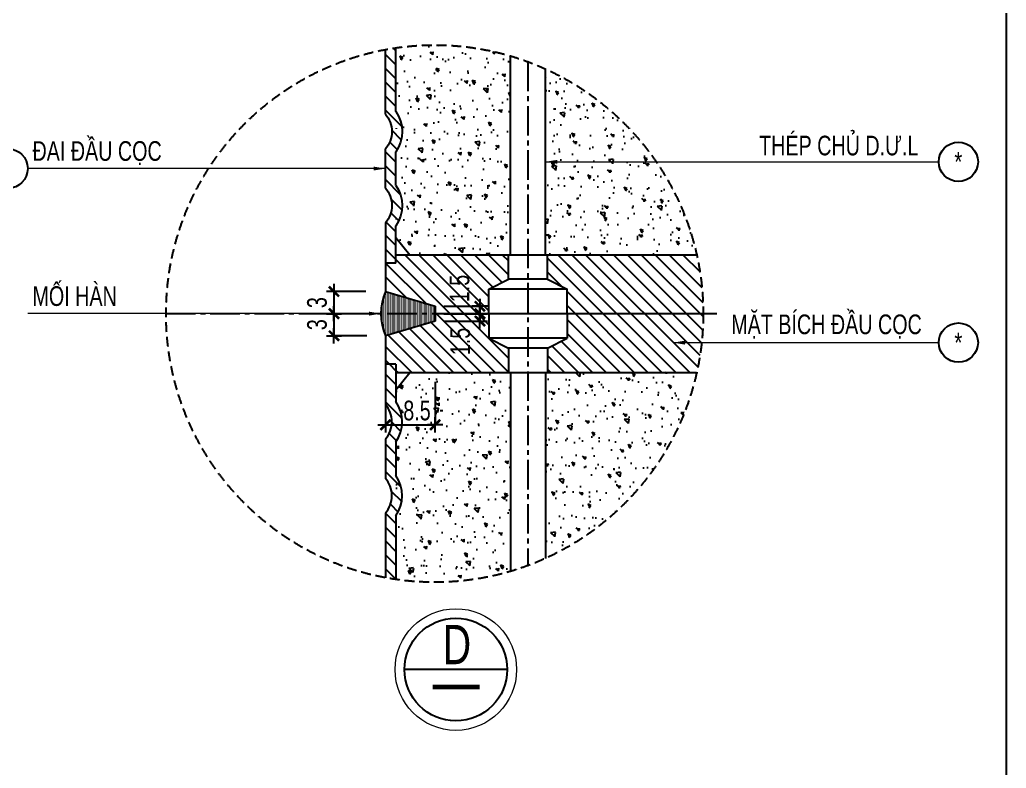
# Model space of a CAD drawing. Header units: millimetres. Extents: x -121190 to 167528, y -50070 to 22631.
# Drawn here: x 26006 to 38555, y -8702 to 817 of the extents above; entities that cross this region are included whole.
import ezdxf
from ezdxf.enums import TextEntityAlignment as Align

# ---------------------------------------------------------------- set-up
doc = ezdxf.new("R2010")
doc.units = ezdxf.units.MM
doc.header["$MEASUREMENT"] = 0
doc.linetypes.add('CENTER2', pattern=[1.125, 0.75, -0.125, 0.125, -0.125])
doc.linetypes.add('HIDDEN', pattern=[0.375, 0.25, -0.125])
doc.layers.get('DEFPOINTS').update_dxf_attribs({"color": 87})
for name, color, linetype in [('02.DIM', 8, 'Continuous'), ('03.BORDER', 3, 'Continuous'), ('04.HIDDEN', 8, 'HIDDEN'), ('06.TEXT', 2, 'Continuous'), ('10.HATCH', 9, 'Continuous'), ('14.STEELNUM', 254, 'Continuous'), ('CDC.01.AXIS', 160, 'CENTER2')]:
    doc.layers.add(name, color=color, linetype=linetype)
doc.layers.add('CDC_03.BORDER', color=3, linetype='Continuous', lineweight=25)
doc.layers.add('CDC_11.NOTE', color=8, linetype='Continuous', lineweight=18)
doc.styles.add('ARIAL', font='arial.ttf', dxfattribs={"width": 0.6})
doc.styles.add('SMTEXT', font='3t-unicode.shx', dxfattribs={"width": 0.75})
doc.styles.get("Standard").update_dxf_attribs({"font": 'txt_____.ttf'})
doc.dimstyles.new('DIM 1-100', dxfattribs={"dimscale": 100, "dimtxt": 4, "dimasz": 1.5, "dimexe": 1, "dimexo": 0, "dimgap": 1, "dimtad": 1, "dimdec": 0, "dimdsep": 46, "dimtxsty": 'Standard', "dimblk": 'ARCHTICK', "dimcen": 0, "dimdle": 1, "dimclrd": 256, "dimclre": 256, "dimclrt": 7, "dimazin": 2, "dimtp": 0.1, "dimtm": 0.1, "dimtfac": 0.71, "dimtdec": 0, "dimtofl": 0, "dimtmove": 2, "dimatfit": 3, "dimfxl": 1, "dimtolj": 1, "dimlwd": -1, "dimlwe": -1, "dimarcsym": 0})
doc.dimstyles.new('X10', dxfattribs={"dimtxt": 250, "dimasz": 0.8, "dimexe": 0, "dimexo": 0, "dimgap": 90, "dimtad": 1, "dimdec": 0, "dimlfac": 0.1, "dimzin": 13, "dimdsep": 46, "dimtxsty": 'SMTEXT', "dimblk1": 'CHEO', "dimblk2": 'CHEO', "dimsah": 1, "dimcen": 0, "dimclrd": 256, "dimclre": 256, "dimclrt": 2, "dimadec": 0, "dimazin": 0, "dimtfac": 1, "dimtdec": 0, "dimtix": 1, "dimtmove": 2, "dimatfit": 3, "dimldrblk": 'CHEO', "dimfxl": 1, "dimtolj": 1, "dimtzin": 13, "dimarcsym": 0})
pattern_1 = [(135, (76463.67, -406761.43), (-88.388348, -88.388348), [])]

# ---------------------------------------------------------------- blocks, each defined once
blk = doc.blocks.new('CHEO')
at = {"layer": '02.DIM'}
for points in [[(-121, 0), (121, 0)], [(0, 121), (0, -121)]]:
    blk.add_lwpolyline(points, dxfattribs=at)
at = {"layer": '02.DIM', "const_width": 40}
blk.add_lwpolyline([(80, 80), (-80, -81)], dxfattribs=at)
blk = doc.blocks.new('*D64')
at = {"layer": '02.DIM', "lineweight": -2, "transparency": 16777216}
for p, q in [((31402, -2827), (31859, -2827)), ((31859, -2826), (31859, -2825)), ((31859, -2921), (31859, -2827)), ((31402, -2921), (31859, -2921)), ((31859, -2921), (31859, -2922))]:
    blk.add_line(p, q, dxfattribs=at)
at = {"layer": 'DEFPOINTS', "color": 0, "transparency": 16777216}
for p in [(31402, -2827), (31859, -2827), (31402, -2921)]:
    blk.add_point(p, dxfattribs=at)
at = {"layer": '02.DIM', "lineweight": -2, "transparency": 16777216, "xscale": 0.8, "yscale": 0.8, "zscale": 0.8}
for p, rotation in [((31859, -2827), 270), ((31859, -2921), 90)]:
    blk.add_blockref('CHEO', p, dxfattribs=dict(at, rotation=rotation))
at = {"layer": '02.DIM', "color": 2, "transparency": 16777216, "insert": (31601, -2601), "char_height": 250, "attachment_point": 5, "rotation": 90, "style": 'SMTEXT'}
blk.add_mtext('\\A1;1.5', dxfattribs=at)
blk = doc.blocks.new('*D65')
at = {"layer": '02.DIM', "lineweight": -2, "transparency": 16777216}
for p, q in [((31402, -2921), (31859, -2921)), ((31859, -2920), (31859, -2919)), ((31859, -2921), (31859, -3014)), ((31402, -3014), (31859, -3014)), ((31859, -3015), (31859, -3016))]:
    blk.add_line(p, q, dxfattribs=at)
at = {"layer": 'DEFPOINTS', "color": 0, "transparency": 16777216}
for p in [(31402, -2921), (31402, -3014), (31859, -3014)]:
    blk.add_point(p, dxfattribs=at)
at = {"layer": '02.DIM', "lineweight": -2, "transparency": 16777216, "xscale": 0.8, "yscale": 0.8, "zscale": 0.8}
for p, rotation in [((31859, -2921), 270), ((31859, -3014), 90)]:
    blk.add_blockref('CHEO', p, dxfattribs=dict(at, rotation=rotation))
at = {"layer": '02.DIM', "color": 2, "transparency": 16777216, "insert": (31610, -3274), "char_height": 250, "attachment_point": 5, "rotation": 90, "style": 'SMTEXT'}
blk.add_mtext('\\A1;1.5', dxfattribs=at)
blk = doc.blocks.new('*D66')
at = {"layer": '02.DIM', "lineweight": -2, "transparency": 16777216}
for p, q in [((30658, -3788), (30658, -4334)), ((31290, -3788), (31290, -4334)), ((30658, -4334), (30657, -4334)), ((30658, -4334), (31290, -4334)), ((31291, -4334), (31291, -4334))]:
    blk.add_line(p, q, dxfattribs=at)
at = {"layer": 'DEFPOINTS', "color": 0, "transparency": 16777216}
for p in [(30658, -3788), (31290, -3788), (31290, -4334)]:
    blk.add_point(p, dxfattribs=at)
at = {"layer": '02.DIM', "lineweight": -2, "transparency": 16777216, "xscale": 0.8, "yscale": 0.8, "zscale": 0.8}
blk.add_blockref('CHEO', (30658, -4334), dxfattribs=at)
at = {"layer": '02.DIM', "lineweight": -2, "transparency": 16777216, "xscale": 0.8, "yscale": 0.8, "zscale": 0.8, "rotation": 180}
blk.add_blockref('CHEO', (31290, -4334), dxfattribs=at)
at = {"layer": '02.DIM', "color": 2, "transparency": 16777216, "insert": (31059, -4154), "char_height": 250, "attachment_point": 5, "style": 'SMTEXT'}
blk.add_mtext('\\A1;8.5', dxfattribs=at)
blk = doc.blocks.new('*D67')
at = {"layer": '02.DIM', "lineweight": -2, "transparency": 16777216}
for p, q in [((30003, -2639), (30003, -2638)), ((30408, -2639), (30003, -2639)), ((30003, -2639), (30003, -2921)), ((30408, -2921), (30003, -2921)), ((30003, -2921), (30003, -2922))]:
    blk.add_line(p, q, dxfattribs=at)
at = {"layer": 'DEFPOINTS', "color": 0, "transparency": 16777216}
for p in [(30408, -2639), (30003, -2921), (30408, -2921)]:
    blk.add_point(p, dxfattribs=at)
at = {"layer": '02.DIM', "lineweight": -2, "transparency": 16777216, "xscale": 0.8, "yscale": 0.8, "zscale": 0.8}
for p, rotation in [((30003, -2639), 270), ((30003, -2921), 90)]:
    blk.add_blockref('CHEO', p, dxfattribs=dict(at, rotation=rotation))
at = {"layer": '02.DIM', "color": 2, "transparency": 16777216, "insert": (29788, -2780), "char_height": 250, "attachment_point": 5, "rotation": 90, "style": 'SMTEXT'}
blk.add_mtext('\\A1;3', dxfattribs=at)
blk = doc.blocks.new('*D68')
at = {"layer": '02.DIM', "lineweight": -2, "transparency": 16777216}
for p, q in [((30003, -2920), (30003, -2919)), ((30422, -2921), (30003, -2921)), ((30003, -2921), (30003, -3202)), ((30422, -3202), (30003, -3202)), ((30003, -3202), (30003, -3203))]:
    blk.add_line(p, q, dxfattribs=at)
at = {"layer": 'DEFPOINTS', "color": 0, "transparency": 16777216}
for p in [(30422, -2921), (30003, -3202), (30422, -3202)]:
    blk.add_point(p, dxfattribs=at)
at = {"layer": '02.DIM', "lineweight": -2, "transparency": 16777216, "xscale": 0.8, "yscale": 0.8, "zscale": 0.8}
for p, rotation in [((30003, -2921), 270), ((30003, -3202), 90)]:
    blk.add_blockref('CHEO', p, dxfattribs=dict(at, rotation=rotation))
at = {"layer": '02.DIM', "color": 2, "transparency": 16777216, "insert": (29788, -3061), "char_height": 250, "attachment_point": 5, "rotation": 90, "style": 'SMTEXT'}
blk.add_mtext('\\A1;3', dxfattribs=at)
blk = doc.blocks.new('_ArchTick')
at = {"color": 0, "linetype": 'ByBlock', "const_width": 0.15}
blk.add_lwpolyline([(-0.5, -0.5), (0.5, 0.5)], dxfattribs=at)

msp = doc.modelspace()

# ---------------------------------------------------------------- hatches: boundary and pattern name
at = {"layer": '10.HATCH'}
h = msp.add_hatch(dxfattribs=at)
h.set_pattern_fill('ANSI31', color=256, scale=1000, angle=90, style=0)
h.set_pattern_definition(pattern_1)
edge = h.paths.add_edge_path()
edge.add_arc((31283.5, -2920.5), 3416, 98.29532, 100.54232)
edge.add_line((30658.5, 437.8), (30658.5, -384.7))
edge.add_line((30658.5, -384.7), (30663.2, -390.1))
edge.add_line((30663.2, -390.1), (30667.7, -395.7))
edge.add_line((30667.7, -395.7), (30672.2, -401.4))
edge.add_line((30672.2, -401.4), (30676.5, -407.2))
edge.add_line((30676.5, -407.2), (30680.7, -413.2))
edge.add_line((30680.7, -413.2), (30684.7, -419.3))
edge.add_line((30684.7, -419.3), (30688.7, -425.4))
edge.add_line((30688.7, -425.4), (30692.5, -431.7))
edge.add_line((30692.5, -431.7), (30696.1, -438.2))
edge.add_line((30696.1, -438.2), (30699.7, -444.7))
edge.add_line((30699.7, -444.7), (30703, -451.3))
edge.add_line((30703, -451.3), (30706.3, -458))
edge.add_line((30706.3, -458), (30709.4, -464.8))
edge.add_line((30709.4, -464.8), (30712.3, -471.6))
edge.add_line((30712.3, -471.6), (30715.1, -478.6))
edge.add_line((30715.1, -478.6), (30717.8, -485.7))
edge.add_line((30717.8, -485.7), (30720.3, -492.8))
edge.add_line((30720.3, -492.8), (30722.6, -500))
edge.add_line((30722.6, -500), (30724.8, -507.2))
edge.add_line((30724.8, -507.2), (30726.8, -514.5))
edge.add_line((30726.8, -514.5), (30728.7, -521.9))
edge.add_line((30728.7, -521.9), (30730.4, -529.3))
edge.add_line((30730.4, -529.3), (30731.9, -536.8))
edge.add_line((30731.9, -536.8), (30733.3, -544.3))
edge.add_line((30733.3, -544.3), (30734.6, -551.8))
edge.add_line((30734.6, -551.8), (30735.6, -559.4))
edge.add_line((30735.6, -559.4), (30736.5, -567))
edge.add_line((30736.5, -567), (30737.3, -574.6))
edge.add_line((30737.3, -574.6), (30737.9, -582.3))
edge.add_line((30737.9, -582.3), (30738.3, -590))
edge.add_line((30738.3, -590), (30738.5, -597.6))
edge.add_line((30738.5, -597.6), (30738.6, -605.3))
edge.add_line((30738.6, -605.3), (30738.5, -613))
edge.add_line((30738.5, -613), (30738.3, -620.7))
edge.add_line((30738.3, -620.7), (30737.9, -628.3))
edge.add_line((30737.9, -628.3), (30737.3, -636))
edge.add_line((30737.3, -636), (30736.5, -643.6))
edge.add_line((30736.5, -643.6), (30735.6, -651.2))
edge.add_line((30735.6, -651.2), (30734.6, -658.8))
edge.add_line((30734.6, -658.8), (30733.3, -666.3))
edge.add_line((30733.3, -666.3), (30731.9, -673.8))
edge.add_line((30731.9, -673.8), (30730.4, -681.3))
edge.add_line((30730.4, -681.3), (30728.7, -688.7))
edge.add_line((30728.7, -688.7), (30726.8, -696.1))
edge.add_line((30726.8, -696.1), (30724.8, -703.4))
edge.add_line((30724.8, -703.4), (30722.6, -710.7))
edge.add_line((30722.6, -710.7), (30720.3, -717.8))
edge.add_line((30720.3, -717.8), (30717.8, -725))
edge.add_line((30717.8, -725), (30715.1, -732))
edge.add_line((30715.1, -732), (30712.3, -739))
edge.add_line((30712.3, -739), (30709.4, -745.8))
edge.add_line((30709.4, -745.8), (30706.3, -752.6))
edge.add_line((30706.3, -752.6), (30703, -759.3))
edge.add_line((30703, -759.3), (30699.7, -766))
edge.add_line((30699.7, -766), (30696.1, -772.5))
edge.add_line((30696.1, -772.5), (30692.5, -778.9))
edge.add_line((30692.5, -778.9), (30688.7, -785.2))
edge.add_line((30688.7, -785.2), (30684.7, -791.4))
edge.add_line((30684.7, -791.4), (30680.7, -797.4))
edge.add_line((30680.7, -797.4), (30676.5, -803.4))
edge.add_line((30676.5, -803.4), (30672.2, -809.2))
edge.add_line((30672.2, -809.2), (30667.7, -814.9))
edge.add_line((30667.7, -814.9), (30663.2, -820.5))
edge.add_line((30663.2, -820.5), (30658.5, -825.9))
edge.add_line((30658.5, -825.9), (30658.5, -1324.9))
edge.add_line((30658.5, -1324.9), (30663, -1329.4))
edge.add_line((30663, -1329.4), (30667.4, -1334.1))
edge.add_line((30667.4, -1334.1), (30671.8, -1339))
edge.add_line((30671.8, -1339), (30676, -1344.1))
edge.add_line((30676, -1344.1), (30680.1, -1349.4))
edge.add_line((30680.1, -1349.4), (30684.1, -1354.9))
edge.add_line((30684.1, -1354.9), (30688, -1360.5))
edge.add_line((30688, -1360.5), (30691.8, -1366.4))
edge.add_line((30691.8, -1366.4), (30695.4, -1372.5))
edge.add_line((30695.4, -1372.5), (30699, -1378.7))
edge.add_line((30699, -1378.7), (30702.3, -1385.1))
edge.add_line((30702.3, -1385.1), (30705.6, -1391.7))
edge.add_line((30705.6, -1391.7), (30708.7, -1398.4))
edge.add_line((30708.7, -1398.4), (30711.7, -1405.2))
edge.add_line((30711.7, -1405.2), (30714.5, -1412.2))
edge.add_line((30714.5, -1412.2), (30717.2, -1419.4))
edge.add_line((30717.2, -1419.4), (30719.8, -1426.6))
edge.add_line((30719.8, -1426.6), (30722.2, -1434))
edge.add_line((30722.2, -1434), (30724.4, -1441.5))
edge.add_line((30724.4, -1441.5), (30726.5, -1449.1))
edge.add_line((30726.5, -1449.1), (30728.4, -1456.8))
edge.add_line((30728.4, -1456.8), (30730.1, -1464.6))
edge.add_line((30730.1, -1464.6), (30731.7, -1472.4))
edge.add_line((30731.7, -1472.4), (30733.2, -1480.4))
edge.add_line((30733.2, -1480.4), (30734.4, -1488.4))
edge.add_line((30734.4, -1488.4), (30735.5, -1496.4))
edge.add_line((30735.5, -1496.4), (30736.5, -1504.5))
edge.add_line((30736.5, -1504.5), (30737.2, -1512.7))
edge.add_line((30737.2, -1512.7), (30737.8, -1520.9))
edge.add_line((30737.8, -1520.9), (30738.3, -1529.1))
edge.add_line((30738.3, -1529.1), (30738.5, -1537.3))
edge.add_line((30738.5, -1537.3), (30738.6, -1545.5))
edge.add_line((30738.6, -1545.5), (30738.5, -1553.8))
edge.add_line((30738.5, -1553.8), (30738.3, -1562))
edge.add_line((30738.3, -1562), (30737.8, -1570.2))
edge.add_line((30737.8, -1570.2), (30737.2, -1578.4))
edge.add_line((30737.2, -1578.4), (30736.5, -1586.5))
edge.add_line((30736.5, -1586.5), (30735.5, -1594.6))
edge.add_line((30735.5, -1594.6), (30734.4, -1602.7))
edge.add_line((30734.4, -1602.7), (30733.2, -1610.7))
edge.add_line((30733.2, -1610.7), (30731.7, -1618.6))
edge.add_line((30731.7, -1618.6), (30730.1, -1626.5))
edge.add_line((30730.1, -1626.5), (30728.4, -1634.3))
edge.add_line((30728.4, -1634.3), (30726.5, -1642))
edge.add_line((30726.5, -1642), (30724.4, -1649.6))
edge.add_line((30724.4, -1649.6), (30722.2, -1657.1))
edge.add_line((30722.2, -1657.1), (30719.8, -1664.4))
edge.add_line((30719.8, -1664.4), (30717.2, -1671.7))
edge.add_line((30717.2, -1671.7), (30714.5, -1678.8))
edge.add_line((30714.5, -1678.8), (30711.7, -1685.8))
edge.add_line((30711.7, -1685.8), (30708.7, -1692.7))
edge.add_line((30708.7, -1692.7), (30705.6, -1699.4))
edge.add_line((30705.6, -1699.4), (30702.3, -1706))
edge.add_line((30702.3, -1706), (30699, -1712.4))
edge.add_line((30699, -1712.4), (30695.4, -1718.6))
edge.add_line((30695.4, -1718.6), (30691.8, -1724.7))
edge.add_line((30691.8, -1724.7), (30688, -1730.5))
edge.add_line((30688, -1730.5), (30684.1, -1736.2))
edge.add_line((30684.1, -1736.2), (30680.1, -1741.7))
edge.add_line((30680.1, -1741.7), (30676, -1747))
edge.add_line((30676, -1747), (30671.8, -1752.1))
edge.add_line((30671.8, -1752.1), (30667.4, -1757))
edge.add_line((30667.4, -1757), (30663, -1761.7))
edge.add_line((30663, -1761.7), (30658.5, -1766.2))
edge.add_line((30658.5, -1766.2), (30657, -2277.1))
edge.add_line((30657, -2277.1), (30790.6, -2277.5))
edge.add_line((30790.6, -2277.5), (30790.6, -1802.2))
edge.add_line((30790.6, -1802.2), (30795.3, -1796.1))
edge.add_line((30795.3, -1796.1), (30799.8, -1789.8))
edge.add_line((30799.8, -1789.8), (30804.2, -1783.4))
edge.add_line((30804.2, -1783.4), (30808.5, -1776.7))
edge.add_line((30808.5, -1776.7), (30812.7, -1770))
edge.add_line((30812.7, -1770), (30816.8, -1763))
edge.add_line((30816.8, -1763), (30820.7, -1756))
edge.add_line((30820.7, -1756), (30824.5, -1748.7))
edge.add_line((30824.5, -1748.7), (30828.1, -1741.4))
edge.add_line((30828.1, -1741.4), (30831.7, -1733.9))
edge.add_line((30831.7, -1733.9), (30835, -1726.2))
edge.add_line((30835, -1726.2), (30838.3, -1718.5))
edge.add_line((30838.3, -1718.5), (30841.4, -1710.6))
edge.add_line((30841.4, -1710.6), (30844.3, -1702.6))
edge.add_line((30844.3, -1702.6), (30847.1, -1694.5))
edge.add_line((30847.1, -1694.5), (30849.8, -1686.3))
edge.add_line((30849.8, -1686.3), (30852.3, -1678))
edge.add_line((30852.3, -1678), (30854.7, -1669.5))
edge.add_line((30854.7, -1669.5), (30856.8, -1661.1))
edge.add_line((30856.8, -1661.1), (30858.9, -1652.5))
edge.add_line((30858.9, -1652.5), (30860.8, -1643.8))
edge.add_line((30860.8, -1643.8), (30862.5, -1635.1))
edge.add_line((30862.5, -1635.1), (30864.1, -1626.3))
edge.add_line((30864.1, -1626.3), (30865.5, -1617.5))
edge.add_line((30865.5, -1617.5), (30866.7, -1608.6))
edge.add_line((30866.7, -1608.6), (30867.8, -1599.7))
edge.add_line((30867.8, -1599.7), (30868.7, -1590.7))
edge.add_line((30868.7, -1590.7), (30869.4, -1581.7))
edge.add_line((30869.4, -1581.7), (30870, -1572.7))
edge.add_line((30870, -1572.7), (30870.4, -1563.7))
edge.add_line((30870.4, -1563.7), (30870.7, -1554.6))
edge.add_line((30870.7, -1554.6), (30870.8, -1545.5))
edge.add_line((30870.8, -1545.5), (30870.7, -1536.5))
edge.add_line((30870.7, -1536.5), (30870.4, -1527.4))
edge.add_line((30870.4, -1527.4), (30870, -1518.4))
edge.add_line((30870, -1518.4), (30869.4, -1509.4))
edge.add_line((30869.4, -1509.4), (30868.7, -1500.4))
edge.add_line((30868.7, -1500.4), (30867.8, -1491.4))
edge.add_line((30867.8, -1491.4), (30866.7, -1482.5))
edge.add_line((30866.7, -1482.5), (30865.5, -1473.6))
edge.add_line((30865.5, -1473.6), (30864.1, -1464.7))
edge.add_line((30864.1, -1464.7), (30862.5, -1456))
edge.add_line((30862.5, -1456), (30860.8, -1447.2))
edge.add_line((30860.8, -1447.2), (30858.9, -1438.6))
edge.add_line((30858.9, -1438.6), (30856.8, -1430))
edge.add_line((30856.8, -1430), (30854.7, -1421.5))
edge.add_line((30854.7, -1421.5), (30852.3, -1413.1))
edge.add_line((30852.3, -1413.1), (30849.8, -1404.8))
edge.add_line((30849.8, -1404.8), (30847.1, -1396.6))
edge.add_line((30847.1, -1396.6), (30844.3, -1388.5))
edge.add_line((30844.3, -1388.5), (30841.4, -1380.5))
edge.add_line((30841.4, -1380.5), (30838.3, -1372.6))
edge.add_line((30838.3, -1372.6), (30835, -1364.8))
edge.add_line((30835, -1364.8), (30831.7, -1357.2))
edge.add_line((30831.7, -1357.2), (30828.1, -1349.7))
edge.add_line((30828.1, -1349.7), (30824.5, -1342.3))
edge.add_line((30824.5, -1342.3), (30820.7, -1335.1))
edge.add_line((30820.7, -1335.1), (30816.8, -1328))
edge.add_line((30816.8, -1328), (30812.7, -1321.1))
edge.add_line((30812.7, -1321.1), (30808.5, -1314.3))
edge.add_line((30808.5, -1314.3), (30804.2, -1307.7))
edge.add_line((30804.2, -1307.7), (30799.8, -1301.3))
edge.add_line((30799.8, -1301.3), (30795.3, -1295))
edge.add_line((30795.3, -1295), (30790.6, -1288.9))
edge.add_line((30790.6, -1288.9), (30790.6, -861.9))
edge.add_line((30790.6, -861.9), (30795.4, -855.2))
edge.add_line((30795.4, -855.2), (30800, -848.3))
edge.add_line((30800, -848.3), (30804.5, -841.3))
edge.add_line((30804.5, -841.3), (30808.8, -834.2))
edge.add_line((30808.8, -834.2), (30813, -827))
edge.add_line((30813, -827), (30817.1, -819.7))
edge.add_line((30817.1, -819.7), (30821.1, -812.3))
edge.add_line((30821.1, -812.3), (30824.9, -804.8))
edge.add_line((30824.9, -804.8), (30828.5, -797.2))
edge.add_line((30828.5, -797.2), (30832.1, -789.5))
edge.add_line((30832.1, -789.5), (30835.4, -781.8))
edge.add_line((30835.4, -781.8), (30838.7, -773.9))
edge.add_line((30838.7, -773.9), (30841.8, -766))
edge.add_line((30841.8, -766), (30844.7, -758))
edge.add_line((30844.7, -758), (30847.5, -749.9))
edge.add_line((30847.5, -749.9), (30850.1, -741.7))
edge.add_line((30850.1, -741.7), (30852.6, -733.5))
edge.add_line((30852.6, -733.5), (30854.9, -725.2))
edge.add_line((30854.9, -725.2), (30857.1, -716.9))
edge.add_line((30857.1, -716.9), (30859.1, -708.5))
edge.add_line((30859.1, -708.5), (30860.9, -700.1))
edge.add_line((30860.9, -700.1), (30862.6, -691.6))
edge.add_line((30862.6, -691.6), (30864.2, -683.1))
edge.add_line((30864.2, -683.1), (30865.6, -674.6))
edge.add_line((30865.6, -674.6), (30866.8, -666))
edge.add_line((30866.8, -666), (30867.8, -657.4))
edge.add_line((30867.8, -657.4), (30868.7, -648.7))
edge.add_line((30868.7, -648.7), (30869.5, -640.1))
edge.add_line((30869.5, -640.1), (30870, -631.4))
edge.add_line((30870, -631.4), (30870.4, -622.7))
edge.add_line((30870.4, -622.7), (30870.7, -614))
edge.add_line((30870.7, -614), (30870.8, -605.3))
edge.add_line((30870.8, -605.3), (30870.7, -596.6))
edge.add_line((30870.7, -596.6), (30870.4, -587.9))
edge.add_line((30870.4, -587.9), (30870, -579.2))
edge.add_line((30870, -579.2), (30869.5, -570.6))
edge.add_line((30869.5, -570.6), (30868.7, -561.9))
edge.add_line((30868.7, -561.9), (30867.8, -553.3))
edge.add_line((30867.8, -553.3), (30866.8, -544.6))
edge.add_line((30866.8, -544.6), (30865.6, -536.1))
edge.add_line((30865.6, -536.1), (30864.2, -527.5))
edge.add_line((30864.2, -527.5), (30862.6, -519))
edge.add_line((30862.6, -519), (30860.9, -510.5))
edge.add_line((30860.9, -510.5), (30859.1, -502.1))
edge.add_line((30859.1, -502.1), (30857.1, -493.7))
edge.add_line((30857.1, -493.7), (30854.9, -485.4))
edge.add_line((30854.9, -485.4), (30852.6, -477.1))
edge.add_line((30852.6, -477.1), (30850.1, -468.9))
edge.add_line((30850.1, -468.9), (30847.5, -460.7))
edge.add_line((30847.5, -460.7), (30844.7, -452.7))
edge.add_line((30844.7, -452.7), (30841.8, -444.6))
edge.add_line((30841.8, -444.6), (30838.7, -436.7))
edge.add_line((30838.7, -436.7), (30835.4, -428.9))
edge.add_line((30835.4, -428.9), (30832.1, -421.1))
edge.add_line((30832.1, -421.1), (30828.5, -413.4))
edge.add_line((30828.5, -413.4), (30824.9, -405.8))
edge.add_line((30824.9, -405.8), (30821.1, -398.3))
edge.add_line((30821.1, -398.3), (30817.1, -390.9))
edge.add_line((30817.1, -390.9), (30813, -383.6))
edge.add_line((30813, -383.6), (30808.8, -376.4))
edge.add_line((30808.8, -376.4), (30804.5, -369.3))
edge.add_line((30804.5, -369.3), (30800, -362.3))
edge.add_line((30800, -362.3), (30795.4, -355.4))
edge.add_line((30795.4, -355.4), (30790.6, -348.7))
edge.add_line((30790.6, -348.7), (30790.6, 459.7))
at = {"layer": '10.HATCH', "ltscale": 30}
h = msp.add_hatch(dxfattribs=at)
h.set_pattern_fill('AR-CONC', color=256, scale=2.5, angle=90, style=0)
h.set_pattern_definition([(140, (-1007859.1, -290787.23), (39.84771, 455.46167), [47.625, -523.875]), (85, (-1007859.1, -290787.23), (-477.6416, -88.10706), [38.1, -419.1]), (190.451, (-1007855.8, -290749.27), (-437.79172, 367.35625), [40.475, -445.225]), (136.1842, (-1007986.1, -290787.2), (105.10582, 677.6976), [71.4375, -785.8125]), (186.6356, (-1007977.34, -290730.75), (-618.5639, 593.5106), [60.7125, -667.8375]), (81.184, (-1007986.1, -290787.2), (-618.5628, 593.5115), [57.15, -628.65]), (111, (-1007954.35, -290723.73), (255.6638, 379.0372), [47.625, -523.875]), (56, (-1007954.35, -290723.73), (-460.46992, 154.50507), [38.1, -419.1]), (161.4514, (-1007933.04, -290692.14), (-204.80714, 533.54123), [40.475, -445.225]), (127.5, (-1007859.1, -290787.23), (-211.387597, 7.721508), [0, -414.02, 0, -425.45, 0, -420.6875]), (97.5, (-1007859.1, -290787.23), (-250.451437, 167.049156), [0, -242.57, 0, -404.495, 0, -160.3375]), (57.5, (-1007859.1, -290928.83), (14.32186, 338.976488), [0, -158.75, 0, -495.3, 0, -657.225]), (47.5, (-1007859.1, -290992.33), (-63.56623, 370.32295), [0, -206.375, 0, -328.93, 0, -466.725])])
edge = h.paths.add_edge_path()
edge.add_line((30968.8, -3670.5), (30790.6, -3890))
edge.add_line((30790.6, -3890), (30790.6, -4038.9))
edge.add_ellipse((30523.5, -4295.5), major_axis=(0, -401.6), ratio=0.8645533, start_angle=50.28486, end_angle=129.71514, ccw=False)
edge.add_line((30790.6, -4552.2), (30790.6, -4979.1))
edge.add_ellipse((30523.5, -5235.8), major_axis=(0, -401.6), ratio=0.8645533, start_angle=50.28486, end_angle=129.71514, ccw=False)
edge.add_line((30790.6, -5492.4), (30790.6, -6300.8))
edge.add_arc((31283.5, -2920.5), 3416, 261.70468, 270)
edge.add_arc((31283.5, -2920.5), 3416, 270, 286.41997)
edge.add_line((32249.1, -6197.2), (32249.1, -3670.5))
edge.add_line((32249.1, -3670.5), (30968.8, -3670.5))
edge = h.paths.add_edge_path()
edge.add_arc((31283.5, -2920.5), 3416, 90, 98.29532)
edge.add_line((30790.6, 459.7), (30790.6, -348.7))
edge.add_ellipse((30523.5, -605.3), major_axis=(0, 401.6), ratio=0.8645533, start_angle=230.28486, end_angle=309.71514, ccw=False)
edge.add_line((30790.6, -861.9), (30790.6, -1288.9))
edge.add_ellipse((30523.5, -1545.5), major_axis=(0, 401.6), ratio=0.8645533, start_angle=230.28486, end_angle=309.71514, ccw=False)
edge.add_line((30790.6, -1802.2), (30790.6, -1951))
edge.add_line((30790.6, -1951), (30968.8, -2170.5))
edge.add_line((30968.8, -2170.5), (32249.1, -2170.5))
edge.add_line((32249.1, -2170.5), (32249.1, 356.2))
edge.add_arc((31283.5, -2920.5), 3416, 433.58003, 450)
h = msp.add_hatch(dxfattribs=at)
h.set_pattern_fill('AR-CONC', color=256, scale=2.5, angle=90, style=0)
h.set_pattern_definition([(140, (-1912930.85, -1757384.78), (39.847714, 455.46167), [47.625, -523.875]), (85, (-1912930.85, -1757384.8), (-477.64161, -88.107065), [38.1, -419.1]), (190.451, (-1912927.53, -1757346.82), (-437.79172, 367.356254), [40.475, -445.225]), (136.1842, (-1913057.85, -1757384.8), (105.10582, 677.6976), [71.4375, -785.8125]), (186.6356, (-1913049.1, -1757328.3), (-618.56389, 593.51059), [60.7125, -667.8375]), (81.184, (-1913057.85, -1757384.8), (-618.5628, 593.51151), [57.15, -628.65]), (111, (-1913026.1, -1757321.28), (255.663796, 379.0372), [47.625, -523.875]), (56, (-1913026.1, -1757321.3), (-460.469915, 154.50507), [38.1, -419.1]), (161.4514, (-1913004.8, -1757289.7), (-204.807144, 533.54123), [40.475, -445.225]), (127.5, (-1912930.85, -1757384.78), (-211.387597, 7.721508), [0, -414.02, 0, -425.45, 0, -420.6875]), (97.5, (-1912930.85, -1757384.78), (-250.451437, 167.049156), [0, -242.57, 0, -404.495, 0, -160.3375]), (57.5, (-1912930.85, -1757526.38), (14.32186, 338.976488), [0, -158.75, 0, -495.3, 0, -657.225]), (47.5, (-1912930.85, -1757589.88), (-63.566228, 370.322953), [0, -206.375, 0, -328.93, 0, -466.725])])
h.paths.add_polyline_path([(34616.1, -3670.5), (32692.8, -3670.5), (32692.8, -6032.3, 0.2352396)])
h.paths.add_polyline_path([(34616.1, -2170.5, 0.2352396), (32692.8, 191.2), (32692.8, -2170.5)])
at = {"layer": '10.HATCH'}
h = msp.add_hatch(dxfattribs=at)
h.set_pattern_fill('ANSI31', color=256, scale=1000, angle=90, style=0)
h.set_pattern_definition(pattern_1)
h.paths.add_polyline_path([(31289.7, -2920.5), (31289.7, -3014.1), (30658.5, -3201.6), (30658.5, -3563.9), (30790.6, -3563.5), (30790.6, -3670.5), (32224.1, -3670.5), (32224.1, -3358), (31974.1, -3233), (31974.1, -2920.5)])
h.paths.add_polyline_path([(30790.6, -2170.5), (30790.6, -2176.2), (30790.6, -2277.5), (30658.5, -2277.2), (30658.5, -2639.4), (31289.7, -2826.9), (31289.7, -2920.5), (31974.1, -2920.5), (31974.1, -2608), (32224.1, -2483), (32224.1, -2170.5)])
h.paths.add_polyline_path([(32967.8, -2920.5), (32967.8, -3233), (32717.8, -3358), (32717.8, -3670.5), (34616.1, -3670.5, 0.0553959), (34699.5, -2920.5)])
h.paths.add_polyline_path([(32717.8, -2170.5), (32717.8, -2483), (32967.8, -2608), (32967.8, -2920.5), (34699.5, -2920.5, 0.0553959), (34616.1, -2170.5)])
h = msp.add_hatch(dxfattribs=at)
h.set_pattern_fill('DOTS', color=256, scale=250, angle=90, style=0)
h.set_pattern_definition([(90, (76463.672, -406761.425), (-15.625, 7.8125), [0, -15.625])])
edge = h.paths.add_edge_path()
edge.add_arc((31310.1, -2920.5), 709.6, 156.66454, 180)
edge.add_line((30600.4, -2920.5), (31289.7, -2920.5))
edge.add_line((31289.7, -2920.5), (31289.7, -2826.9))
edge.add_line((31289.7, -2826.9), (30658.5, -2639.4))
edge = h.paths.add_edge_path()
edge.add_arc((31310.1, -2920.5), 709.6, 180, 203.33546)
edge.add_line((30658.5, -3201.6), (31289.7, -3014.1))
edge.add_line((31289.7, -3014.1), (31289.7, -2920.5))
edge.add_line((31289.7, -2920.5), (30600.4, -2920.5))
h = msp.add_hatch(dxfattribs=at)
h.set_pattern_fill('ANSI31', color=256, scale=1000, angle=90, style=0)
h.set_pattern_definition(pattern_1)
edge = h.paths.add_edge_path()
edge.add_arc((31283.5, -2920.5), 3416, 259.45768, 261.70468)
edge.add_line((30790.6, -6300.8), (30790.6, -5492.4))
edge.add_line((30790.6, -5492.4), (30795.4, -5485.6))
edge.add_line((30795.4, -5485.6), (30800, -5478.8))
edge.add_line((30800, -5478.8), (30804.5, -5471.8))
edge.add_line((30804.5, -5471.8), (30808.8, -5464.7))
edge.add_line((30808.8, -5464.7), (30813, -5457.5))
edge.add_line((30813, -5457.5), (30817.1, -5450.2))
edge.add_line((30817.1, -5450.2), (30821.1, -5442.8))
edge.add_line((30821.1, -5442.8), (30824.9, -5435.3))
edge.add_line((30824.9, -5435.3), (30828.5, -5427.7))
edge.add_line((30828.5, -5427.7), (30832.1, -5420))
edge.add_line((30832.1, -5420), (30835.4, -5412.2))
edge.add_line((30835.4, -5412.2), (30838.7, -5404.4))
edge.add_line((30838.7, -5404.4), (30841.8, -5396.4))
edge.add_line((30841.8, -5396.4), (30844.7, -5388.4))
edge.add_line((30844.7, -5388.4), (30847.5, -5380.3))
edge.add_line((30847.5, -5380.3), (30850.1, -5372.2))
edge.add_line((30850.1, -5372.2), (30852.6, -5364))
edge.add_line((30852.6, -5364), (30854.9, -5355.7))
edge.add_line((30854.9, -5355.7), (30857.1, -5347.4))
edge.add_line((30857.1, -5347.4), (30859.1, -5339))
edge.add_line((30859.1, -5339), (30860.9, -5330.6))
edge.add_line((30860.9, -5330.6), (30862.6, -5322.1))
edge.add_line((30862.6, -5322.1), (30864.2, -5313.6))
edge.add_line((30864.2, -5313.6), (30865.6, -5305))
edge.add_line((30865.6, -5305), (30866.8, -5296.4))
edge.add_line((30866.8, -5296.4), (30867.8, -5287.8))
edge.add_line((30867.8, -5287.8), (30868.7, -5279.2))
edge.add_line((30868.7, -5279.2), (30869.5, -5270.5))
edge.add_line((30869.5, -5270.5), (30870, -5261.9))
edge.add_line((30870, -5261.9), (30870.4, -5253.2))
edge.add_line((30870.4, -5253.2), (30870.7, -5244.5))
edge.add_line((30870.7, -5244.5), (30870.8, -5235.8))
edge.add_line((30870.8, -5235.8), (30870.7, -5227.1))
edge.add_line((30870.7, -5227.1), (30870.4, -5218.4))
edge.add_line((30870.4, -5218.4), (30870, -5209.7))
edge.add_line((30870, -5209.7), (30869.5, -5201))
edge.add_line((30869.5, -5201), (30868.7, -5192.4))
edge.add_line((30868.7, -5192.4), (30867.8, -5183.7))
edge.add_line((30867.8, -5183.7), (30866.8, -5175.1))
edge.add_line((30866.8, -5175.1), (30865.6, -5166.5))
edge.add_line((30865.6, -5166.5), (30864.2, -5158))
edge.add_line((30864.2, -5158), (30862.6, -5149.5))
edge.add_line((30862.6, -5149.5), (30860.9, -5141))
edge.add_line((30860.9, -5141), (30859.1, -5132.5))
edge.add_line((30859.1, -5132.5), (30857.1, -5124.2))
edge.add_line((30857.1, -5124.2), (30854.9, -5115.8))
edge.add_line((30854.9, -5115.8), (30852.6, -5107.6))
edge.add_line((30852.6, -5107.6), (30850.1, -5099.3))
edge.add_line((30850.1, -5099.3), (30847.5, -5091.2))
edge.add_line((30847.5, -5091.2), (30844.7, -5083.1))
edge.add_line((30844.7, -5083.1), (30841.8, -5075.1))
edge.add_line((30841.8, -5075.1), (30838.7, -5067.2))
edge.add_line((30838.7, -5067.2), (30835.4, -5059.3))
edge.add_line((30835.4, -5059.3), (30832.1, -5051.5))
edge.add_line((30832.1, -5051.5), (30828.5, -5043.9))
edge.add_line((30828.5, -5043.9), (30824.9, -5036.3))
edge.add_line((30824.9, -5036.3), (30821.1, -5028.8))
edge.add_line((30821.1, -5028.8), (30817.1, -5021.4))
edge.add_line((30817.1, -5021.4), (30813, -5014))
edge.add_line((30813, -5014), (30808.8, -5006.8))
edge.add_line((30808.8, -5006.8), (30804.5, -4999.8))
edge.add_line((30804.5, -4999.8), (30800, -4992.8))
edge.add_line((30800, -4992.8), (30795.4, -4985.9))
edge.add_line((30795.4, -4985.9), (30790.6, -4979.1))
edge.add_line((30790.6, -4979.1), (30790.6, -4552.2))
edge.add_line((30790.6, -4552.2), (30795.3, -4546.1))
edge.add_line((30795.3, -4546.1), (30799.8, -4539.8))
edge.add_line((30799.8, -4539.8), (30804.2, -4533.4))
edge.add_line((30804.2, -4533.4), (30808.5, -4526.7))
edge.add_line((30808.5, -4526.7), (30812.7, -4520))
edge.add_line((30812.7, -4520), (30816.8, -4513))
edge.add_line((30816.8, -4513), (30820.7, -4506))
edge.add_line((30820.7, -4506), (30824.5, -4498.7))
edge.add_line((30824.5, -4498.7), (30828.1, -4491.4))
edge.add_line((30828.1, -4491.4), (30831.7, -4483.9))
edge.add_line((30831.7, -4483.9), (30835, -4476.2))
edge.add_line((30835, -4476.2), (30838.3, -4468.5))
edge.add_line((30838.3, -4468.5), (30841.4, -4460.6))
edge.add_line((30841.4, -4460.6), (30844.3, -4452.6))
edge.add_line((30844.3, -4452.6), (30847.1, -4444.5))
edge.add_line((30847.1, -4444.5), (30849.8, -4436.3))
edge.add_line((30849.8, -4436.3), (30852.3, -4428))
edge.add_line((30852.3, -4428), (30854.7, -4419.5))
edge.add_line((30854.7, -4419.5), (30856.8, -4411.1))
edge.add_line((30856.8, -4411.1), (30858.9, -4402.5))
edge.add_line((30858.9, -4402.5), (30860.8, -4393.8))
edge.add_line((30860.8, -4393.8), (30862.5, -4385.1))
edge.add_line((30862.5, -4385.1), (30864.1, -4376.3))
edge.add_line((30864.1, -4376.3), (30865.5, -4367.5))
edge.add_line((30865.5, -4367.5), (30866.7, -4358.6))
edge.add_line((30866.7, -4358.6), (30867.8, -4349.7))
edge.add_line((30867.8, -4349.7), (30868.7, -4340.7))
edge.add_line((30868.7, -4340.7), (30869.4, -4331.7))
edge.add_line((30869.4, -4331.7), (30870, -4322.7))
edge.add_line((30870, -4322.7), (30870.4, -4313.7))
edge.add_line((30870.4, -4313.7), (30870.7, -4304.6))
edge.add_line((30870.7, -4304.6), (30870.8, -4295.5))
edge.add_line((30870.8, -4295.5), (30870.7, -4286.5))
edge.add_line((30870.7, -4286.5), (30870.4, -4277.4))
edge.add_line((30870.4, -4277.4), (30870, -4268.4))
edge.add_line((30870, -4268.4), (30869.4, -4259.4))
edge.add_line((30869.4, -4259.4), (30868.7, -4250.4))
edge.add_line((30868.7, -4250.4), (30867.8, -4241.4))
edge.add_line((30867.8, -4241.4), (30866.7, -4232.5))
edge.add_line((30866.7, -4232.5), (30865.5, -4223.6))
edge.add_line((30865.5, -4223.6), (30864.1, -4214.7))
edge.add_line((30864.1, -4214.7), (30862.5, -4206))
edge.add_line((30862.5, -4206), (30860.8, -4197.2))
edge.add_line((30860.8, -4197.2), (30858.9, -4188.6))
edge.add_line((30858.9, -4188.6), (30856.8, -4180))
edge.add_line((30856.8, -4180), (30854.7, -4171.5))
edge.add_line((30854.7, -4171.5), (30852.3, -4163.1))
edge.add_line((30852.3, -4163.1), (30849.8, -4154.8))
edge.add_line((30849.8, -4154.8), (30847.1, -4146.6))
edge.add_line((30847.1, -4146.6), (30844.3, -4138.5))
edge.add_line((30844.3, -4138.5), (30841.4, -4130.5))
edge.add_line((30841.4, -4130.5), (30838.3, -4122.6))
edge.add_line((30838.3, -4122.6), (30835, -4114.8))
edge.add_line((30835, -4114.8), (30831.7, -4107.2))
edge.add_line((30831.7, -4107.2), (30828.1, -4099.7))
edge.add_line((30828.1, -4099.7), (30824.5, -4092.3))
edge.add_line((30824.5, -4092.3), (30820.7, -4085.1))
edge.add_line((30820.7, -4085.1), (30816.8, -4078))
edge.add_line((30816.8, -4078), (30812.7, -4071.1))
edge.add_line((30812.7, -4071.1), (30808.5, -4064.3))
edge.add_line((30808.5, -4064.3), (30804.2, -4057.7))
edge.add_line((30804.2, -4057.7), (30799.8, -4051.3))
edge.add_line((30799.8, -4051.3), (30795.3, -4045))
edge.add_line((30795.3, -4045), (30790.6, -4038.9))
edge.add_line((30790.6, -4038.9), (30790.6, -3563.5))
edge.add_line((30790.6, -3563.5), (30657, -3563.9))
edge.add_line((30657, -3563.9), (30658.5, -4074.9))
edge.add_line((30658.5, -4074.9), (30663, -4079.4))
edge.add_line((30663, -4079.4), (30667.4, -4084.1))
edge.add_line((30667.4, -4084.1), (30671.8, -4089))
edge.add_line((30671.8, -4089), (30676, -4094.1))
edge.add_line((30676, -4094.1), (30680.1, -4099.4))
edge.add_line((30680.1, -4099.4), (30684.1, -4104.9))
edge.add_line((30684.1, -4104.9), (30688, -4110.5))
edge.add_line((30688, -4110.5), (30691.8, -4116.4))
edge.add_line((30691.8, -4116.4), (30695.4, -4122.5))
edge.add_line((30695.4, -4122.5), (30699, -4128.7))
edge.add_line((30699, -4128.7), (30702.3, -4135.1))
edge.add_line((30702.3, -4135.1), (30705.6, -4141.7))
edge.add_line((30705.6, -4141.7), (30708.7, -4148.4))
edge.add_line((30708.7, -4148.4), (30711.7, -4155.2))
edge.add_line((30711.7, -4155.2), (30714.5, -4162.2))
edge.add_line((30714.5, -4162.2), (30717.2, -4169.4))
edge.add_line((30717.2, -4169.4), (30719.8, -4176.6))
edge.add_line((30719.8, -4176.6), (30722.2, -4184))
edge.add_line((30722.2, -4184), (30724.4, -4191.5))
edge.add_line((30724.4, -4191.5), (30726.5, -4199.1))
edge.add_line((30726.5, -4199.1), (30728.4, -4206.8))
edge.add_line((30728.4, -4206.8), (30730.1, -4214.6))
edge.add_line((30730.1, -4214.6), (30731.7, -4222.4))
edge.add_line((30731.7, -4222.4), (30733.2, -4230.4))
edge.add_line((30733.2, -4230.4), (30734.4, -4238.4))
edge.add_line((30734.4, -4238.4), (30735.5, -4246.4))
edge.add_line((30735.5, -4246.4), (30736.5, -4254.5))
edge.add_line((30736.5, -4254.5), (30737.2, -4262.7))
edge.add_line((30737.2, -4262.7), (30737.8, -4270.9))
edge.add_line((30737.8, -4270.9), (30738.3, -4279.1))
edge.add_line((30738.3, -4279.1), (30738.5, -4287.3))
edge.add_line((30738.5, -4287.3), (30738.6, -4295.5))
edge.add_line((30738.6, -4295.5), (30738.5, -4303.8))
edge.add_line((30738.5, -4303.8), (30738.3, -4312))
edge.add_line((30738.3, -4312), (30737.8, -4320.2))
edge.add_line((30737.8, -4320.2), (30737.2, -4328.4))
edge.add_line((30737.2, -4328.4), (30736.5, -4336.5))
edge.add_line((30736.5, -4336.5), (30735.5, -4344.6))
edge.add_line((30735.5, -4344.6), (30734.4, -4352.7))
edge.add_line((30734.4, -4352.7), (30733.2, -4360.7))
edge.add_line((30733.2, -4360.7), (30731.7, -4368.6))
edge.add_line((30731.7, -4368.6), (30730.1, -4376.5))
edge.add_line((30730.1, -4376.5), (30728.4, -4384.3))
edge.add_line((30728.4, -4384.3), (30726.5, -4392))
edge.add_line((30726.5, -4392), (30724.4, -4399.6))
edge.add_line((30724.4, -4399.6), (30722.2, -4407.1))
edge.add_line((30722.2, -4407.1), (30719.8, -4414.4))
edge.add_line((30719.8, -4414.4), (30717.2, -4421.7))
edge.add_line((30717.2, -4421.7), (30714.5, -4428.8))
edge.add_line((30714.5, -4428.8), (30711.7, -4435.8))
edge.add_line((30711.7, -4435.8), (30708.7, -4442.7))
edge.add_line((30708.7, -4442.7), (30705.6, -4449.4))
edge.add_line((30705.6, -4449.4), (30702.3, -4456))
edge.add_line((30702.3, -4456), (30699, -4462.4))
edge.add_line((30699, -4462.4), (30695.4, -4468.6))
edge.add_line((30695.4, -4468.6), (30691.8, -4474.7))
edge.add_line((30691.8, -4474.7), (30688, -4480.5))
edge.add_line((30688, -4480.5), (30684.1, -4486.2))
edge.add_line((30684.1, -4486.2), (30680.1, -4491.7))
edge.add_line((30680.1, -4491.7), (30676, -4497))
edge.add_line((30676, -4497), (30671.8, -4502.1))
edge.add_line((30671.8, -4502.1), (30667.4, -4507))
edge.add_line((30667.4, -4507), (30663, -4511.7))
edge.add_line((30663, -4511.7), (30658.5, -4516.2))
edge.add_line((30658.5, -4516.2), (30658.5, -5015.1))
edge.add_line((30658.5, -5015.1), (30663.2, -5020.6))
edge.add_line((30663.2, -5020.6), (30667.7, -5026.2))
edge.add_line((30667.7, -5026.2), (30672.2, -5031.9))
edge.add_line((30672.2, -5031.9), (30676.5, -5037.7))
edge.add_line((30676.5, -5037.7), (30680.7, -5043.7))
edge.add_line((30680.7, -5043.7), (30684.7, -5049.7))
edge.add_line((30684.7, -5049.7), (30688.7, -5055.9))
edge.add_line((30688.7, -5055.9), (30692.5, -5062.2))
edge.add_line((30692.5, -5062.2), (30696.1, -5068.6))
edge.add_line((30696.1, -5068.6), (30699.7, -5075.1))
edge.add_line((30699.7, -5075.1), (30703, -5081.7))
edge.add_line((30703, -5081.7), (30706.3, -5088.4))
edge.add_line((30706.3, -5088.4), (30709.4, -5095.2))
edge.add_line((30709.4, -5095.2), (30712.3, -5102.1))
edge.add_line((30712.3, -5102.1), (30715.1, -5109.1))
edge.add_line((30715.1, -5109.1), (30717.8, -5116.1))
edge.add_line((30717.8, -5116.1), (30720.3, -5123.2))
edge.add_line((30720.3, -5123.2), (30722.6, -5130.4))
edge.add_line((30722.6, -5130.4), (30724.8, -5137.7))
edge.add_line((30724.8, -5137.7), (30726.8, -5145))
edge.add_line((30726.8, -5145), (30728.7, -5152.4))
edge.add_line((30728.7, -5152.4), (30730.4, -5159.8))
edge.add_line((30730.4, -5159.8), (30731.9, -5167.2))
edge.add_line((30731.9, -5167.2), (30733.3, -5174.7))
edge.add_line((30733.3, -5174.7), (30734.6, -5182.3))
edge.add_line((30734.6, -5182.3), (30735.6, -5189.9))
edge.add_line((30735.6, -5189.9), (30736.5, -5197.5))
edge.add_line((30736.5, -5197.5), (30737.3, -5205.1))
edge.add_line((30737.3, -5205.1), (30737.9, -5212.8))
edge.add_line((30737.9, -5212.8), (30738.3, -5220.4))
edge.add_line((30738.3, -5220.4), (30738.5, -5228.1))
edge.add_line((30738.5, -5228.1), (30738.6, -5235.8))
edge.add_line((30738.6, -5235.8), (30738.5, -5243.4))
edge.add_line((30738.5, -5243.4), (30738.3, -5251.1))
edge.add_line((30738.3, -5251.1), (30737.9, -5258.8))
edge.add_line((30737.9, -5258.8), (30737.3, -5266.4))
edge.add_line((30737.3, -5266.4), (30736.5, -5274.1))
edge.add_line((30736.5, -5274.1), (30735.6, -5281.7))
edge.add_line((30735.6, -5281.7), (30734.6, -5289.3))
edge.add_line((30734.6, -5289.3), (30733.3, -5296.8))
edge.add_line((30733.3, -5296.8), (30731.9, -5304.3))
edge.add_line((30731.9, -5304.3), (30730.4, -5311.8))
edge.add_line((30730.4, -5311.8), (30728.7, -5319.2))
edge.add_line((30728.7, -5319.2), (30726.8, -5326.6))
edge.add_line((30726.8, -5326.6), (30724.8, -5333.9))
edge.add_line((30724.8, -5333.9), (30722.6, -5341.1))
edge.add_line((30722.6, -5341.1), (30720.3, -5348.3))
edge.add_line((30720.3, -5348.3), (30717.8, -5355.4))
edge.add_line((30717.8, -5355.4), (30715.1, -5362.5))
edge.add_line((30715.1, -5362.5), (30712.3, -5369.4))
edge.add_line((30712.3, -5369.4), (30709.4, -5376.3))
edge.add_line((30709.4, -5376.3), (30706.3, -5383.1))
edge.add_line((30706.3, -5383.1), (30703, -5389.8))
edge.add_line((30703, -5389.8), (30699.7, -5396.4))
edge.add_line((30699.7, -5396.4), (30696.1, -5402.9))
edge.add_line((30696.1, -5402.9), (30692.5, -5409.3))
edge.add_line((30692.5, -5409.3), (30688.7, -5415.6))
edge.add_line((30688.7, -5415.6), (30684.7, -5421.8))
edge.add_line((30684.7, -5421.8), (30680.7, -5427.9))
edge.add_line((30680.7, -5427.9), (30676.5, -5433.8))
edge.add_line((30676.5, -5433.8), (30672.2, -5439.7))
edge.add_line((30672.2, -5439.7), (30667.7, -5445.4))
edge.add_line((30667.7, -5445.4), (30663.2, -5451))
edge.add_line((30663.2, -5451), (30658.5, -5456.4))
edge.add_line((30658.5, -5456.4), (30658.5, -6278.9))

# ---------------------------------------------------------------- linework, layer by layer
at = {"layer": '03.BORDER'}
msp.add_lwpolyline([(14870.5, 17743.2), (38554.8, 17743.2), (38554.8, -17601.9), (14870.5, -17601.9)], close=True, dxfattribs=at)
at = {"layer": '04.HIDDEN', "ltscale": 500}
msp.add_circle((31283.5, -2920.5), 3416, dxfattribs=at)
at = {"layer": '14.STEELNUM', "linetype": 'ByBlock'}
for centre in [(37945.3, -989.7), (25857.3, -1075.4), (37945.3, -3289.1)]:
    msp.add_circle(centre, 250, dxfattribs=at)
at = {"layer": 'CDC.01.AXIS', "ltscale": 500}
for p, q in [((32471, 282.4), (32471, -6123.5)), ((27867.5, -2920.5), (34875, -2920.5))]:
    msp.add_line(p, q, dxfattribs=at)
at = {"layer": 'CDC_03.BORDER', "ltscale": 10}
for p, q in [((30658.5, -384.7), (30658.5, 437.8)), ((30790.6, -348.7), (30790.6, 459.7)), ((32249.1, -2170.5), (32249.1, 356.2)), ((32692.8, -2170.5), (32692.8, 191.2)), ((30658.5, -1324.9), (30658.5, -825.9)), ((30790.6, -1288.9), (30790.6, -861.9)), ((30658.5, -1766.2), (30658.5, -2639.4)), ((30790.6, -2176.2), (30790.6, -1802.2)), ((30790.6, -1951), (30968.8, -2170.5)), ((30790.6, -2170.5), (34616.1, -2170.5)), ((30790.6, -2277.5), (30790.6, -2176.2)), ((32224.1, -2483), (32224.1, -2170.5)), ((32717.8, -2483), (32717.8, -2170.5)), ((30790.6, -2277.5), (30658.5, -2277.2)), ((31974.1, -2608), (32224.1, -2483)), ((32717.8, -2483), (32224.1, -2483)), ((32717.8, -2483), (32967.8, -2608)), ((31974.1, -2920.5), (31974.1, -2608)), ((32967.8, -2608), (31974.1, -2608)), ((32967.8, -2920.5), (32967.8, -2608)), ((30658.5, -2639.4), (31289.7, -2826.9)), ((31289.7, -2826.9), (31289.7, -3014.1)), ((31289.7, -2920.5), (34699.5, -2920.5)), ((31974.1, -2920.5), (31974.1, -3233)), ((32967.8, -2920.5), (32967.8, -3233)), ((31289.7, -3014.1), (30658.5, -3201.6)), ((30658.5, -3201.6), (30658.5, -4074.9)), ((32967.8, -3233), (31974.1, -3233)), ((31974.1, -3233), (32224.1, -3358)), ((32717.8, -3358), (32967.8, -3233)), ((32224.1, -3358), (32224.1, -3670.5)), ((32717.8, -3358), (32224.1, -3358)), ((32717.8, -3358), (32717.8, -3670.5)), ((30790.6, -3563.5), (30658.5, -3563.9)), ((30790.6, -3563.5), (30790.6, -3664.9)), ((30790.6, -3664.9), (30790.6, -4038.9)), ((30790.6, -3890), (30968.8, -3670.5)), ((30790.6, -3670.5), (34616.1, -3670.5)), ((32249.1, -3670.5), (32249.1, -6197.2)), ((32692.8, -3670.5), (32692.8, -6032.3)), ((30658.5, -4516.2), (30658.5, -5015.1)), ((30790.6, -4552.2), (30790.6, -4979.1)), ((30658.5, -5456.4), (30658.5, -6278.9)), ((30790.6, -5492.4), (30790.6, -6300.8))]:
    msp.add_line(p, q, dxfattribs=at)
at = {"layer": 'CDC_03.BORDER'}
msp.add_line((32206.6, -7446.5), (30900, -7446.5), dxfattribs=at)
at = {"layer": 'CDC_03.BORDER', "ltscale": 10}
msp.add_lwpolyline([(30658.5, -2639.4, 0.2065028), (30658.5, -3201.6)], format="xyb", dxfattribs=at)
at = {"layer": 'CDC_03.BORDER', "const_width": 61.7}
msp.add_lwpolyline([(31259.2, -7667.9), (31855.8, -7667.9)], dxfattribs=at)
at = {"layer": 'CDC_03.BORDER'}
msp.add_circle((31553.3, -7446.5), 653.3, dxfattribs=at)
at = {"layer": 'CDC_03.BORDER', "ltscale": 10, "extrusion": (0, 0, -1)}
for centre, major_axis, start_param, end_param in [((30523.5, -605.3), (0, 401.6), 0.8776364, 2.2639562), ((30471.5, -605.3), (0, -308.9), 3.9169902, 5.5077878), ((30471.5, -1545.5), (0, -308.9), 3.9169902, 5.5077878), ((30523.5, -1545.5), (0, 401.6), 0.8776364, 2.2639562)]:
    msp.add_ellipse(centre, major_axis=major_axis, ratio=0.8645533, start_param=start_param, end_param=end_param, dxfattribs=at)
at = {"layer": 'CDC_03.BORDER', "ltscale": 10}
for centre, major_axis, start_param, end_param in [((30471.5, -4295.5), (0, 308.9), 3.9169902, 5.5077878), ((30523.5, -4295.5), (0, -401.6), 0.8776364, 2.2639562), ((30471.5, -5235.8), (0, 308.9), 3.9169902, 5.5077878), ((30523.5, -5235.8), (0, -401.6), 0.8776364, 2.2639562)]:
    msp.add_ellipse(centre, major_axis=major_axis, ratio=0.8645533, start_param=start_param, end_param=end_param, dxfattribs=at)
at = {"layer": 'CDC_11.NOTE'}
msp.add_circle((31553.3, -7446.5), 773.3, dxfattribs=at)

# ---------------------------------------------------------------- texts
at = {"layer": '06.TEXT', "style": 'SMTEXT', "width": 0.75}
for s, p in [('THÉP CHỦ D.Ư.L', (35411.4, -907.7)), ('ĐAI ĐẦU CỌC', (26167.9, -977)), ('MỐI HÀN', (26167.9, -2822.1)), ('MẶT BÍCH ĐẦU CỌC', (35056.5, -3181.4))]:
    msp.add_text(s, height=250, dxfattribs=at).set_placement(p)
at = {"layer": '06.TEXT', "linetype": 'ByBlock', "style": 'SMTEXT', "width": 0.75}
msp.add_text('D', height=500, dxfattribs=at).set_placement((31566.4, -7128.4), align=Align.MIDDLE)
at = {"layer": '14.STEELNUM', "linetype": 'ByBlock', "style": 'ARIAL', "width": 0.75}
for p in [(37945.3, -989.7), (37945.3, -3289.1)]:
    msp.add_text('*', height=250, dxfattribs=at).set_placement(p, align=Align.MIDDLE)

# ---------------------------------------------------------------- dimensions: what is measured, and where the dimension line sits
at = {"layer": '02.DIM'}
for base, p1, p2, angle, text, picture, middle in [((31859.3, -2826.9), (31401.7, -2920.5), (31401.7, -2826.9), 90, '1.5', '*D64', (31600.9, -2601.1)), ((31859.3, -3014.1), (31401.7, -2920.5), (31401.7, -3014.1), 270, '1.5', '*D65', (31610.2, -3273.9)), ((31289.7, -4334.5), (30658.5, -3787.7), (31289.7, -3787.7), 180, '8.5', '*D66', (31059.5, -4153.7))]:
    dim = msp.add_linear_dim(base=base, p1=p1, p2=p2, angle=angle, text=text, dimstyle='X10', dxfattribs=at)
    dim.commit()
    dim.dimension.update_dxf_attribs({"geometry": picture, "text_midpoint": middle, "dimtype": 160})
for base, p1, p2, picture, middle in [((30002.6, -2920.5), (30408.2, -2639.4), (30408.2, -2920.5), '*D67', (29787.6, -2780)), ((30002.6, -3201.6), (30422.1, -2920.5), (30422.1, -3201.6), '*D68', (29787.6, -3061.1))]:
    dim = msp.add_linear_dim(base=base, p1=p1, p2=p2, angle=90, text='3', dimstyle='X10', dxfattribs=at)
    dim.commit()
    dim.dimension.update_dxf_attribs({"geometry": picture, "text_midpoint": middle})

# ---------------------------------------------------------------- leaders
at = {"layer": 'CDC_11.NOTE'}
for points in [[(32692.8, -989.7), (37695.3, -989.7)], [(30658.5, -1075.4), (26107.3, -1075.4)], [(30600.4, -2920.5), (26107.3, -2920.5)], [(34316.4, -3289.1), (37695.3, -3289.1)]]:
    msp.add_leader(points, dimstyle='DIM 1-100', dxfattribs=at)

doc.saveas('drawing.dxf')
